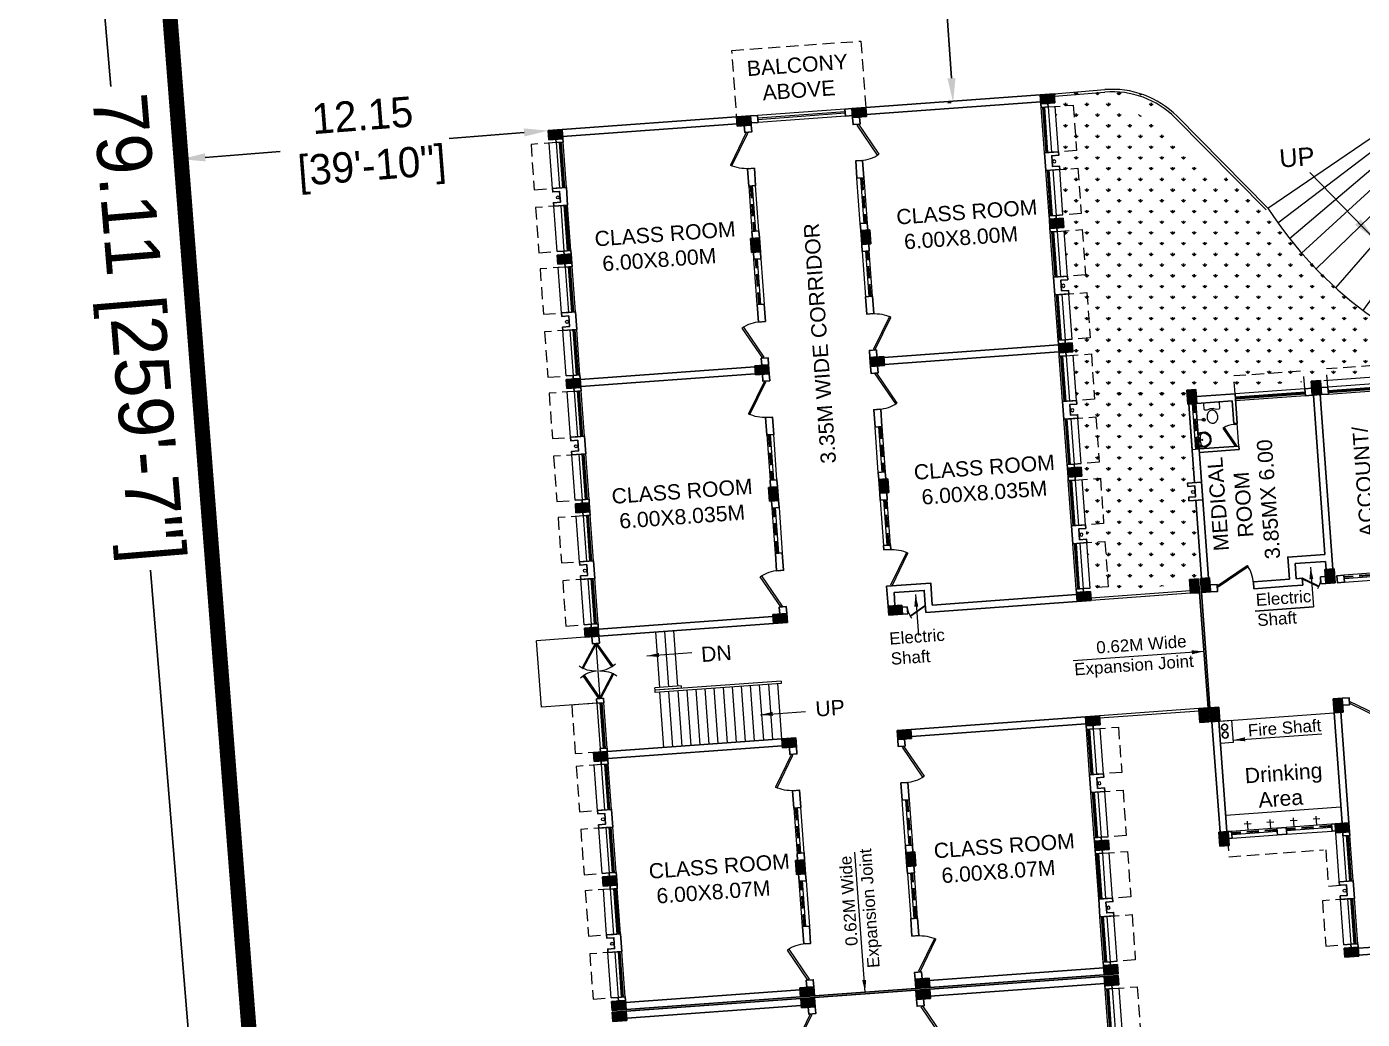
# Model space of a CAD drawing. Extents: x 1465 to 2206, y 779 to 1116.
# Drawn here: x 1566.63 to 1610.68, y 923.74 to 956.49 of the extents above; entities that cross this region are included whole.
import ezdxf

# ---------------------------------------------------------------- set-up
doc = ezdxf.new("R2010")
doc.units = 0
doc.header["$LTSCALE"] = 40
doc.header["$MEASUREMENT"] = 0
doc.header["$PDMODE"] = 32
doc.header["$PDSIZE"] = 0.02
doc.linetypes.add('DASHED', pattern=[0.75, 0.5, -0.25])
doc.layers.get('0').update_dxf_attribs({"linetype": 'CONTINUOUS'})
doc.layers.get('Defpoints').update_dxf_attribs({"linetype": 'CONTINUOUS'})
for name, color, linetype in [('BL', 1, 'CONTINUOUS'), ('Dim', 251, 'CONTINUOUS'), ('EXPANSION JOINT', 244, 'CONTINUOUS'), ('Hatch', 251, 'CONTINUOUS'), ('Text', 7, 'CONTINUOUS')]:
    doc.layers.add(name, color=color, linetype=linetype)
for name, color, linetype, lineweight in [('CLL LEV.', 252, 'CONTINUOUS', 18), ('COLUMN', 251, 'CONTINUOUS', 30), ('Door', 54, 'CONTINUOUS', 15), ('elevation', 1, 'CONTINUOUS', 13), ('FIXTURE', 13, 'CONTINUOUS', 9), ('Furniture', 13, 'CONTINUOUS', 13), ('LINE', 242, 'CONTINUOUS', 13), ('PROJECTION', 32, 'DASHED', 13), ('Railing', 22, 'CONTINUOUS', 13), ('RAMP', 252, 'CONTINUOUS', 9), ('Services', 1, 'DASHED', 30), ('Stair', 1, 'CONTINUOUS', 15), ('VENTILATOR', 6, 'DASHED', 13), ('Wall', 7, 'CONTINUOUS', 30), ('Window', 150, 'CONTINUOUS', 13), ('window wall', 7, 'CONTINUOUS', 18), ('Window-Wall', 7, 'CONTINUOUS', 13)]:
    doc.layers.add(name, color=color, linetype=linetype, lineweight=lineweight)
doc.styles.add('L120', font='simplex.shx', dxfattribs={"height": 3})
doc.styles.get("Standard").update_dxf_attribs({"font": 'txt.shx', "height": 0.03937})
doc.styles.add('Tabrej', font='GOTHIC.TTF')
doc.styles.add('Tabrej.', font='GOTHIC.TTF', dxfattribs={"height": 1})
doc.dimstyles.get("Standard").update_dxf_attribs({"dimtxt": 0.18, "dimasz": 0.18, "dimexe": 0.18, "dimexo": 0.0625, "dimgap": 0.09, "dimtad": 0, "dimtih": 1, "dimtoh": 1, "dimdec": 4, "dimzin": 0, "dimdsep": 46, "dimtxsty": 'Standard', "dimcen": 0.09, "dimadec": 0, "dimazin": 0, "dimtfac": 1, "dimtdec": 4, "dimtofl": 0, "dimtmove": 0, "dimatfit": 3, "dimfxl": 0, "dimtolj": 1, "dimtzin": 0, "dimarcsym": 0})
doc.dimstyles.new('Tabrej', dxfattribs={"dimtxt": 1.8, "dimasz": 1.2, "dimexe": 0.18, "dimexo": 0.0625, "dimgap": 0.09, "dimtad": 0, "dimzin": 0, "dimdsep": 46, "dimtxsty": 'Tabrej', "dimcen": 0.09, "dimclrd": 256, "dimclre": 256, "dimclrt": 7, "dimadec": 0, "dimazin": 0, "dimtfac": 1, "dimtofl": 0, "dimtmove": 0, "dimatfit": 3, "dimfxl": 0, "dimtolj": 1, "dimtzin": 0, "dimlwd": -1, "dimlwe": -1, "dimarcsym": 0})

# ---------------------------------------------------------------- blocks, each defined once
blk = doc.blocks.new('*D31')
at = {"layer": 'Defpoints', "color": 0, "transparency": 16777216}
for p in [(1566.813, 985.964), (1568.731, 986.122), (1575.222, 907.277)]:
    blk.add_point(p, dxfattribs=at)
at = {"layer": 'Dim', "transparency": 16777216}
for p, q in [((1568.669, 986.117), (1566.634, 985.949)), ((1566.912, 984.768), (1569.403, 954.517)), ((1573.207, 908.315), (1570.716, 938.566)), ((1575.16, 907.272), (1573.126, 907.104))]:
    blk.add_line(p, q, dxfattribs=at)
for points in [[(1567.111, 984.785), (1566.713, 984.752), (1566.813, 985.964)], [(1573.406, 908.331), (1573.007, 908.298), (1573.305, 907.119)]]:
    blk.add_solid(points, dxfattribs=at)
at = {"layer": 'Dim', "color": 7, "transparency": 16777216, "insert": (1570.059, 946.541), "char_height": 1.8, "attachment_point": 5, "rotation": 274.7067, "style": 'Tabrej'}
blk.add_mtext('\\A1;79.11 [259\'-7"]', dxfattribs=at)
blk = doc.blocks.new('COLUMN 546')
at = {"layer": 'Hatch'}
h = blk.add_hatch(color=0, dxfattribs=at)
h.dxf.hatch_style = 1
h.paths.add_polyline_path([(0, 0), (0.3, 0), (0.3, 0.46), (0, 0.46)])
at = {"layer": 'COLUMN'}
for p, q in [((0.3, 0.46), (0, 0.46)), ((0, 0.46), (0, 0)), ((0.3, 0), (0.3, 0.46)), ((0, 0), (0.3, 0))]:
    blk.add_line(p, q, dxfattribs=at)
blk = doc.blocks.new('WINDOW 1')
at = {"layer": 'CLL LEV.'}
for p, q in [((0, -0.23), (0, -0.46)), ((1.5, -0.23), (1.5, -0.46)), ((0, -0.46), (1.5, -0.46))]:
    blk.add_line(p, q, dxfattribs=at)
at = {"layer": 'PROJECTION', "ltscale": 0.02}
for p, q in [((0, -1.06), (0, -0.23)), ((1.5, -0.23), (1.5, -1.06)), ((1.5, -1.06), (0, -1.06))]:
    blk.add_line(p, q, dxfattribs=at)
at = {"layer": 'Window'}
for p, q in [((0, -0.051), (1.5, -0.051)), ((0, -0.081), (1.5, -0.081))]:
    blk.add_line(p, q, dxfattribs=at)
at = {"layer": 'Window-Wall'}
for p, q in [((0, 0), (1.5, 0)), ((0, -0.23), (0, 0)), ((1.5, 0), (1.5, -0.23)), ((0, -0.115), (1.5, -0.115)), ((1.5, -0.23), (0, -0.23))]:
    blk.add_line(p, q, dxfattribs=at)
blk = doc.blocks.new('SHAFT2')
at = {"layer": 'FIXTURE'}
blk.add_circle((0.302, 0.307), 0.05, dxfattribs=at)
at = {"layer": 'Wall'}
blk.add_lwpolyline([(0, 0.585), (0.46, 0.585), (0.46, 0.47), (0.23, 0.47), (0.23, 0.115), (0.46, 0.115), (0.46, 0), (0, 0), (0, 0.585)], dxfattribs=at)
blk = doc.blocks.new('*U14')
for p, q in [((0, 0), (0, -6)), ((40, 0), (40, -6))]:
    blk.add_line(p, q)
blk.add_lwpolyline([(0, 0), (34.6, 20), (35.5, 18.5), (0.9, -1.5)], close=True)
blk.add_arc((0, 0), 40, 0, 30)
blk = doc.blocks.new('DOOR1')
at = {"layer": 'Door', "xscale": 0.0300000000000013, "yscale": 0.0300000000000013, "zscale": 0.0300000000000013}
blk.add_blockref('*U14', (0, 0.18), dxfattribs=at)
blk = doc.blocks.new('VENT 2')
at = {"layer": 'VENTILATOR', "ltscale": 0.02}
for p, q in [((0, 0.182), (1.5, 0.182)), ((0, 0.152), (1.5, 0.152))]:
    blk.add_line(p, q, dxfattribs=at)
at = {"layer": 'Window-Wall'}
for p, q in [((0, 0.23), (1.5, 0.23)), ((0, 0), (0, 0.23)), ((0, 0.115), (1.5, 0.115)), ((1.5, 0), (0, 0)), ((1.5, 0.23), (1.5, 0))]:
    blk.add_line(p, q, dxfattribs=at)
blk = doc.blocks.new('Door - Left Hung 36 in.')
blk.add_lwpolyline([(0.8, -1.3), (0, 0), (31.2, 18), (31.9, 16.7)], close=True)
blk.add_arc((0, 0), 36, 0, 37.3101)
blk = doc.blocks.new('class 1')
at = {"layer": 'Wall'}
for points in [[(0.23, 0), (0, 0), (0, -0.23), (0.23, -0.23), (0.23, 0)], [(0.23, -1.43), (0, -1.43), (0, -2.005), (0.23, -2.005), (0.23, -1.43)], [(0.23, -3.505), (0, -3.505), (0, -3.735), (0.23, -3.735), (0.23, -3.505)]]:
    blk.add_lwpolyline(points, dxfattribs=at)
at = {"layer": 'Wall', "rotation": 270}
for name, p in [('DOOR1', (0, -0.23)), ('VENT 2', (0, -2.005))]:
    blk.add_blockref(name, p, dxfattribs=at)
blk = doc.blocks.new('windoe 3')
at = {"layer": 'CLL LEV.'}
blk.add_line((3.469, -0.23), (-0.115, -0.23), dxfattribs=at)
at = {"layer": 'PROJECTION', "ltscale": 0.02}
for p, q in [((0, 0), (0, -0.6)), ((3.355, 0), (3.355, -0.6)), ((0, -0.6), (3.355, -0.6))]:
    blk.add_line(p, q, dxfattribs=at)
at = {"layer": 'Window'}
for p, q in [((3.355, 0.179), (0, 0.179)), ((3.355, 0.149), (0, 0.149))]:
    blk.add_line(p, q, dxfattribs=at)
at = {"layer": 'Window-Wall'}
for p, q in [((3.355, 0.23), (0, 0.23)), ((3.355, 0.115), (0, 0.115)), ((0, 0), (3.355, 0))]:
    blk.add_line(p, q, dxfattribs=at)
blk = doc.blocks.new('ENGLISH SHEET')
at = {"layer": 'FIXTURE'}
for p, q in [((4663.798, 251.204), (4663.773, 251.179)), ((4663.773, 251.179), (4663.773, 250.696)), ((4663.976, 251.204), (4663.798, 251.204)), ((4664.002, 251.179), (4663.976, 251.204)), ((4663.976, 251.001), (4664.002, 251.09)), ((4664.002, 251.09), (4664.002, 251.179)), ((4663.773, 250.696), (4663.798, 250.67)), ((4663.798, 250.67), (4663.976, 250.67)), ((4663.976, 250.874), (4663.976, 251.001)), ((4663.976, 251.001), (4663.976, 250.874)), ((4664.002, 250.785), (4663.976, 250.874)), ((4663.976, 250.67), (4664.002, 250.696)), ((4664.002, 250.696), (4664.002, 250.785))]:
    blk.add_line(p, q, dxfattribs=at)
blk.add_lwpolyline([(4664.459, 250.937, 0.117036), (4664.443, 251.003, 0.104338), (4664.396, 251.063, 0.09029), (4664.321, 251.105, 0.09898), (4664.243, 251.115, 0.08237), (4664.159, 251.101, 0.09029), (4664.09, 251.063, 0.104338), (4664.043, 251.003, 0.117036), (4664.027, 250.937, 0.117036), (4664.043, 250.871, 0.104338), (4664.09, 250.811, 0.09029), (4664.159, 250.773, 0.08237), (4664.243, 250.759, 0.08237), (4664.327, 250.773, 0.09029), (4664.396, 250.811, 0.104338), (4664.443, 250.871, 0.117036)], format="xyb", close=True, dxfattribs=at)
blk = doc.blocks.new('RSA BASIN 9')
for points in [[(-0.1, -16.2, 0.340881), (10, -9, 0.074195), (10.1, -8.9), (9.5, 0), (-9.5, 0), (-10, -8.8, 0.082611), (-10, -9.2, 0.330812), (-0.1, -16.2)], [(0, -15, 0.391482), (8.9, -6.7, 0.252869), (6.5, -3.5, 0.087242), (0, -2.5, 0.079484), (-6.5, -3.5, 0.2542), (-8.8, -6.7, 0.39026), (0, -15)], [(-8.6, -2, -0.907437), (-8.4, -1.8), (-7.5, -2.6, -0.907437), (-7.6, -2.7)], [(-8.2, -1.6, -0.907437), (-8.1, -1.5), (-7.1, -2.3, -0.907437), (-7.3, -2.4)], [(-7.8, -1.3, -0.907437), (-7.7, -1.2), (-6.8, -1.9, -0.907437), (-6.9, -2.1)], [(7.8, -1.3, 0.907437), (7.7, -1.2), (6.8, -1.9, 0.907437), (6.9, -2.1)], [(8.2, -1.6, 0.907437), (8.1, -1.5), (7.1, -2.3, 0.907437), (7.3, -2.4)], [(8.6, -2, 0.907437), (8.4, -1.8), (7.5, -2.6, 0.907437), (7.6, -2.7)]]:
    blk.add_lwpolyline(points, format="xyb", close=True)
for points in [[(-5.9, -3.3), (-6.2, -3, -0.183787), (-6.2, -2.7, 0.126662), (-6.2, -2.4), (-6.6, -1.4, 0.35453), (-7.1, -1), (-8.7, -1, 0.414214), (-9.1, -1.4), (-9.6, -9.1, 0.329849), (-0.1, -15.8, 0.338736), (9.6, -8.9, 0.075632), (9.7, -8.8), (9.1, -1.4, 0.414214), (8.7, -1), (7.1, -1, 0.35453), (6.6, -1.4), (6.2, -2.4, 0.126662), (6.2, -2.7, -0.183787), (6.2, -3), (5.9, -3.3)], [(-6.2, -3.4), (-6.2, -3.3, 0.220542), (-6.5, -3.1), (-8.7, -2.8, -0.361119), (-9.2, -2.3)], [(6.2, -3.4), (6.2, -3.3, -0.220542), (6.5, -3.1), (8.7, -2.8, 0.358803), (9.2, -2.3, 0.358803)]]:
    blk.add_lwpolyline(points, format="xyb")
for centre, radius in [((-2.3, -1.6), 0.399), ((0, -4.8), 0.771), ((0, -4.8), 0.602), ((0, -1.2), 0.399), ((2.3, -1.5), 0.399)]:
    blk.add_circle(centre, radius)
blk = doc.blocks.new('*D46')
at = {"layer": 'Defpoints', "color": 0, "transparency": 16777216}
for p in [(1583.834, 953.065), (1571.725, 952.121), (1571.725, 952.121)]:
    blk.add_point(p, dxfattribs=at)
at = {"layer": 'Dim', "transparency": 16777216}
for p, q in [((1583.036, 953.003), (1580.571, 952.81)), ((1583.838, 953.002), (1583.848, 952.885)), ((1572.523, 952.183), (1574.988, 952.375)), ((1571.73, 952.058), (1571.739, 951.941))]:
    blk.add_line(p, q, dxfattribs=at)
for points in [[(1583.026, 953.136), (1583.046, 952.87), (1583.834, 953.065)], [(1572.512, 952.316), (1572.533, 952.05), (1571.725, 952.121)]]:
    blk.add_solid(points, dxfattribs=at)
at = {"layer": 'Dim', "color": 7, "transparency": 16777216, "insert": (1577.779, 952.593), "char_height": 1, "attachment_point": 5, "rotation": 4.4593, "style": 'Tabrej'}
blk.add_mtext('\\A1;12.15\\P [39\'-10"]', dxfattribs=at)
blk = doc.blocks.new('*D52')
at = {"layer": 'Defpoints', "color": 0, "transparency": 16777216}
for p in [(1596.097, 969.8), (1596.097, 969.8), (1597.186, 953.999)]:
    blk.add_point(p, dxfattribs=at)
at = {"layer": 'Dim', "transparency": 16777216}
for p, q in [((1596.035, 969.796), (1595.918, 969.788)), ((1596.152, 969.002), (1596.524, 963.604)), ((1597.131, 954.797), (1596.759, 960.195)), ((1597.124, 953.994), (1597.006, 953.986))]:
    blk.add_line(p, q, dxfattribs=at)
for points in [[(1596.285, 969.011), (1596.019, 968.993), (1596.097, 969.8)], [(1597.264, 954.806), (1596.998, 954.788), (1597.186, 953.999)]]:
    blk.add_solid(points, dxfattribs=at)
at = {"layer": 'Dim', "color": 7, "transparency": 16777216, "insert": (1596.642, 961.899), "char_height": 1, "attachment_point": 5, "rotation": 273.9406, "style": 'Tabrej'}
blk.add_mtext("\\A1;15.84\\P [52']", dxfattribs=at)
blk = doc.blocks.new('TYU8')
at = {"layer": 'RAMP', "ltscale": 0.05}
for p, q in [((-8.718, 6.035), (-5.182, 8.079)), ((14.193, 6.045), (10.655, 8.086)), ((-8.425, 5.525), (-5.002, 7.762)), ((13.9, 5.534), (10.475, 7.768)), ((-8.075, 4.978), (-4.771, 7.394)), ((13.551, 4.987), (10.245, 7.4)), ((-7.714, 4.471), (-4.507, 7.017)), ((13.19, 4.479), (9.982, 7.023)), ((-7.274, 3.914), (-4.139, 6.55)), ((12.751, 3.922), (9.613, 6.556)), ((-6.67, 3.241), (-3.772, 6.142)), ((12.148, 3.249), (9.247, 6.147)), ((-5.829, 2.44), (-3.191, 5.586)), ((11.307, 2.447), (8.667, 5.591)), ((-4.917, 1.716), (-2.562, 5.083)), ((10.396, 1.722), (8.038, 5.087)), ((-3.972, 1.092), (-1.909, 4.649)), ((9.451, 1.098), (7.385, 4.653)), ((-3.972, 1.092), (-2.129, 4.27)), ((-1.178, 4.253), (-2.916, 0.524)), ((6.008, 3.965), (5.478, 3.965)), ((6.008, 3.965), (7.141, 0.003)), ((6.655, 4.257), (8.395, 0.528)), ((9.451, 1.098), (7.605, 4.274)), ((-0.531, 3.962), (-1.661, -0.001)), ((-0.531, 3.962), (-0.53, 0.002)), ((-0.531, 3.962), (-0.002, 3.962)), ((0, 0), (-1.661, -0.001)), ((5.48, 0.002), (7.141, 0.003))]:
    blk.add_line(p, q, dxfattribs=at)
at = {"layer": 'RAMP'}
blk.add_line((6.008, 3.965), (6.01, 0.004), dxfattribs=at)
at = {"layer": 'RAMP', "ltscale": 0.05}
for centre, radius, start, end in [((2.747, 12.368), 9.014, 208.4117, 248.6751), ((2.723, 12.368), 9.014, 291.3718, 331.6353), ((2.735, 12.282), 13.046, 208.6095, 250.3068), ((2.735, 12.282), 13.046, 289.7402, 331.4375)]:
    blk.add_arc(centre, radius, start, end, dxfattribs=at)
at = {"layer": 'Stair'}
for p, q in [((5.478, 3.962), (-0.002, 3.96)), ((-0.002, 3.96), (0, 0)), ((5.48, 0.002), (5.478, 3.962))]:
    blk.add_line(p, q, dxfattribs=at)
at = {"layer": 'Wall'}
blk.add_line((5.478, 3.962), (5.478, 3.962), dxfattribs=at)
at = {"layer": 'Wall', "char_height": 0.6, "attachment_point": 1, "rotation": 0.0235, "style": 'Tabrej.'}
for s, insert in [('{\\fArial|b0|i0|c0|p34;UP}', (-8.223, 7.936)), ('{\\fArial|b0|i0|c0|p34;PORCH}', (1.388, 2.708)), ('{\\fArial|b0|i0|c0|p34;DN}', (5.563, 1.695))]:
    blk.add_mtext_dynamic_manual_height_columns(s, width=2.98657, gutter_width=5, heights=[0], dxfattribs=dict(at, insert=insert))
at = {"layer": 'Dim'}
for points, override in [([(-5.274, 4.747), (-7.257, 7.109)], {"dimscale": 40, "dimtxt": 1, "dimasz": 0.02, "dimgap": 0.09, "dimtad": 0, "dimdec": 2, "dimpost": "'", "dimtxsty": 'L120', "dimtdec": 2, "dimarcsym": 1}), ([(9.574, 3.638), (7.365, 1.936)], {"dimscale": 40, "dimtxt": 1, "dimasz": 0.02, "dimdec": 2, "dimpost": "'", "dimtxsty": 'L120', "dimtdec": 2, "dimarcsym": 1})]:
    blk.add_leader(points, dimstyle='Standard', override=override, dxfattribs=at)
blk = doc.blocks.new('567UYH')
at = {"layer": 'CLL LEV.'}
for p, q in [((3.355, -10), (3.355, -9.77)), ((7.47, -10), (7.47, -9.77)), ((6.895, -26.42), (6.895, -24.69)), ((7.125, -24.69), (6.895, -24.69)), ((7.125, -26.42), (6.895, -26.42))]:
    blk.add_line(p, q, dxfattribs=at)
at = {"layer": 'Dim'}
blk.add_line((6.7, -17.202), (4.771, -17.202), dxfattribs=at)
at = {"layer": 'Door', "ltscale": 0.2}
blk.add_line((4.635, -11.73), (4.635, -10.98), dxfattribs=at)
at = {"layer": 'Door'}
blk.add_line((-16.985, -16.69), (-16.985, -18.51), dxfattribs=at)
at = {"layer": 'EXPANSION JOINT', "linetype": 'ByBlock', "ltscale": 0.05}
for p, q in [((2.993, -20.275), (2.993, -16.46)), ((3.055, -20.275), (3.055, -16.46)), ((-10.64, -28.805), (-7.29, -28.805)), ((-10.64, -28.867), (-7.29, -28.867))]:
    blk.add_line(p, q, dxfattribs=at)
at = {"layer": 'FIXTURE', "linetype": 'ByBlock', "ltscale": 0.05}
for p, q in [((3.355, -20.735), (7.125, -20.735)), ((7.125, -23.858), (3.32, -23.858)), ((4.135, -24.189), (3.905, -24.189)), ((4.02, -24.39), (4.02, -24.09)), ((4.885, -24.189), (4.655, -24.189)), ((4.77, -24.39), (4.77, -24.09)), ((5.66, -24.189), (5.43, -24.189)), ((5.545, -24.39), (5.545, -24.09)), ((6.41, -24.189), (6.18, -24.189)), ((6.295, -24.39), (6.295, -24.09))]:
    blk.add_line(p, q, dxfattribs=at)
at = {"layer": 'Furniture', "ltscale": 0.05}
for p, q in [((3.555, -10.781), (3.32, -10.781)), ((3.539, -10.747), (3.539, -10.815))]:
    blk.add_line(p, q, dxfattribs=at)
blk.add_circle((3.539, -10.781), 0.05, dxfattribs=at)
at = {"layer": 'LINE', "linetype": 'ByBlock', "ltscale": 0.05}
blk.add_lwpolyline([(3.737, -21.471), (3.32, -21.471), (3.32, -20.735), (3.737, -20.735)], close=True, dxfattribs=at)
at = {"layer": 'PROJECTION', "ltscale": 0.02}
for p, q in [((4.635, -9.4), (6.94, -9.4)), ((4.635, -10), (4.635, -9.4)), ((6.94, -10), (6.94, -9.4)), ((-17.93, -18.66), (-17.93, -20.275)), ((-17.1, -18.66), (-17.93, -18.66)), ((-17.1, -20.275), (-17.93, -20.275)), ((3.321, -24.62), (3.321, -25.22)), ((3.321, -25.22), (6.455, -25.22)), ((6.525, -25.22), (6.525, -26.42)), ((6.525, -26.42), (7.125, -26.42))]:
    blk.add_line(p, q, dxfattribs=at)
blk.add_lwpolyline([(-10.64, 0), (-11.1, 0), (-11.1, 2.5), (-6.83, 2.5), (-6.83, 0)], dxfattribs=at)
at = {"layer": 'Railing', "linetype": 'ByBlock', "ltscale": 0.05}
for p, q in [((2.693, -16.38), (-0.6, -16.38)), ((2.693, -16.46), (-0.6, -16.46)), ((-14.285, -18.29), (-15.15, -18.29)), ((-15.15, -18.365), (-15.15, -18.29)), ((-14.285, -18.365), (-15.15, -18.365)), ((-10.985, -18.37), (-15.15, -18.37)), ((-14.285, -18.37), (-15.15, -18.37)), ((-15.15, -18.445), (-15.15, -18.37)), ((-10.985, -18.445), (-15.15, -18.445)), ((-14.285, -18.29), (-14.285, -18.365)), ((-10.985, -18.37), (-10.985, -18.445)), ((2.693, -20.275), (-0.6, -20.275)), ((2.693, -20.355), (-0.6, -20.355))]:
    blk.add_line(p, q, dxfattribs=at)
at = {"layer": 'Services', "linetype": 'ByBlock', "ltscale": 0.05}
for centre in [(3.493, -20.945), (3.493, -21.205)]:
    blk.add_circle(centre, 0.1, dxfattribs=at)
at = {"layer": 'Stair', "linetype": 'ByBlock', "ltscale": 0.05}
for p, q in [((-18.93, -18.66), (-18.93, -16.46)), ((-17.33, -16.46), (-18.93, -16.46)), ((-15, -16.46), (-15, -18.29)), ((-14.7, -16.46), (-14.7, -18.29)), ((-14.4, -16.46), (-14.4, -18.29)), ((-15, -20.275), (-15, -18.445)), ((-14.7, -20.275), (-14.7, -18.445)), ((-14.4, -20.275), (-14.4, -18.445)), ((-14.1, -20.275), (-14.1, -18.445)), ((-13.8, -20.275), (-13.8, -18.445)), ((-13.5, -20.275), (-13.5, -18.445)), ((-13.2, -20.275), (-13.2, -18.445)), ((-12.9, -20.275), (-12.9, -18.445)), ((-12.6, -20.275), (-12.6, -18.445)), ((-12.3, -20.275), (-12.3, -18.445)), ((-12, -20.275), (-12, -18.445)), ((-11.7, -20.275), (-11.7, -18.445)), ((-11.4, -20.275), (-11.4, -18.445)), ((-11.1, -20.275), (-11.1, -18.445)), ((-17.1, -18.66), (-18.93, -18.66))]:
    blk.add_line(p, q, dxfattribs=at)
at = {"layer": 'Wall'}
for p, q in [((-11.1, 0.3), (-16.87, 0.3)), ((-11.1, 0.07), (-16.87, 0.07)), ((-6.83, 0.3), (-1.06, 0.3)), ((-6.83, 0.07), (-1.06, 0.07)), ((-11.1, -7.965), (-16.87, -7.965)), ((-11.1, -8.195), (-16.87, -8.195)), ((-6.83, -7.965), (-1.06, -7.965)), ((-6.83, -8.195), (-1.06, -8.195)), ((3.355, -10), (4.635, -10)), ((4.635, -10), (4.635, -10.98)), ((3.09, -12.823), (3.09, -10.23)), ((3.32, -16), (3.32, -10.23)), ((3.32, -11.73), (3.32, -10.23)), ((3.355, -10.23), (4.52, -10.23)), ((4.52, -10.98), (4.52, -10.23)), ((7.205, -15.5), (7.205, -10.23)), ((7.435, -16), (7.435, -10.23)), ((4.635, -10.98), (4.52, -10.98)), ((4.635, -11.73), (3.32, -11.73)), ((4.635, -11.845), (3.32, -11.845)), ((4.635, -11.73), (4.635, -11.845)), ((3.09, -16), (3.09, -13.408)), ((7.205, -15.73), (6.205, -15.73)), ((6.205, -15.73), (6.205, -16.23)), ((7.205, -16), (7.205, -15.73)), ((-11.1, -16.23), (-16.87, -16.23)), ((-6.66, -16.23), (-6.83, -16.23)), ((-6.66, -16.46), (-6.66, -16.23)), ((-6.06, -16.041), (-6.06, -16.46)), ((6.205, -16.23), (6.4, -16.23)), ((6.4, -16.23), (6.4, -16.46)), ((7, -16.23), (7, -16.46)), ((7, -16.23), (7.17, -16.23)), ((-11.1, -16.46), (-16.87, -16.46)), ((-6.66, -16.46), (-6.83, -16.46)), ((-6.06, -16.46), (-1.06, -16.46)), ((6.055, -16.46), (6.4, -16.46)), ((7, -16.46), (7.17, -16.46)), ((-11.1, -20.275), (-16.87, -20.275)), ((-11.1, -20.505), (-16.87, -20.505)), ((-6.83, -20.275), (-1.06, -20.275)), ((-6.83, -20.505), (-1.06, -20.505)), ((-11.1, -28.575), (-16.87, -28.575)), ((-6.83, -28.575), (-1.06, -28.575)), ((-11.1, -28.805), (-16.87, -28.805)), ((-11.1, -28.867), (-16.87, -28.867)), ((-6.83, -28.805), (-1.06, -28.805)), ((-6.83, -28.867), (-1.06, -28.867)), ((-11.1, -29.097), (-16.87, -29.097)), ((-6.83, -29.097), (-1.06, -29.097))]:
    blk.add_line(p, q, dxfattribs=at)
at = {"layer": 'Wall', "linetype": 'ByBlock', "ltscale": 0.05}
for p, q in [((3.09, -20.735), (3.09, -24.39)), ((3.32, -20.735), (3.32, -24.39))]:
    blk.add_line(p, q, dxfattribs=at)
at = {"layer": 'Wall', "ltscale": 0.05}
for p, q in [((7.125, -24.39), (7.125, -20.735)), ((7.355, -24.39), (7.355, -20.735))]:
    blk.add_line(p, q, dxfattribs=at)
at = {"layer": 'Wall'}
for points in [[(-17.1, 0), (-17.1, -0.115), (-16.87, -0.115), (-16.87, 0), (-17.1, 0)], [(-10.64, 0.3), (-10.64, 0.07), (-10.41, 0.07), (-10.41, 0.3), (-10.64, 0.3)], [(-7.52, 0.3), (-7.52, 0.07), (-7.29, 0.07), (-7.29, 0.3), (-7.52, 0.3)], [(-0.83, 0), (-0.83, -0.115), (-1.06, -0.115), (-1.06, 0), (-0.83, 0)], [(-17.1, -3.7), (-17.1, -3.815), (-16.87, -3.815), (-16.87, -3.7), (-17.1, -3.7)], [(-17.1, -3.815), (-17.1, -3.7), (-16.87, -3.7), (-16.87, -3.815), (-17.1, -3.815)], [(-0.83, -3.815), (-0.83, -3.7), (-1.06, -3.7), (-1.06, -3.815), (-0.83, -3.815)], [(-0.83, -3.7), (-0.83, -3.815), (-1.06, -3.815), (-1.06, -3.7), (-0.83, -3.7)], [(-17.1, -4.115), (-17.1, -4.23), (-16.87, -4.23), (-16.87, -4.115), (-17.1, -4.115)], [(-0.83, -4.115), (-0.83, -4.23), (-1.06, -4.23), (-1.06, -4.115), (-0.83, -4.115)], [(-17.1, -7.93), (-17.1, -7.815), (-16.87, -7.815), (-16.87, -7.93), (-17.1, -7.93)], [(-17.1, -7.815), (-17.1, -7.93), (-16.87, -7.93), (-16.87, -7.815), (-17.1, -7.815)], [(-0.83, -7.93), (-0.83, -7.815), (-1.06, -7.815), (-1.06, -7.93), (-0.83, -7.93)], [(-0.83, -7.815), (-0.83, -7.93), (-1.06, -7.93), (-1.06, -7.815), (-0.83, -7.815)], [(-17.1, -8.23), (-17.1, -8.345), (-16.87, -8.345), (-16.87, -8.23), (-17.1, -8.23)], [(-0.83, -8.23), (-0.83, -8.345), (-1.06, -8.345), (-1.06, -8.23), (-0.83, -8.23)], [(6.94, -10), (6.94, -10.23), (7.17, -10.23), (7.17, -10), (6.94, -10)], [(7.47, -10), (7.47, -10.23), (7.7, -10.23), (7.7, -10), (7.47, -10)], [(-17.1, -12.045), (-17.1, -11.93), (-16.87, -11.93), (-16.87, -12.045), (-17.1, -12.045)], [(-17.1, -11.93), (-17.1, -12.045), (-16.87, -12.045), (-16.87, -11.93), (-17.1, -11.93)], [(-0.83, -12.045), (-0.83, -11.93), (-1.06, -11.93), (-1.06, -12.045), (-0.83, -12.045)], [(-0.83, -11.93), (-0.83, -12.045), (-1.06, -12.045), (-1.06, -11.93), (-0.83, -11.93)], [(-17.1, -12.345), (-17.1, -12.46), (-16.87, -12.46), (-16.87, -12.345), (-17.1, -12.345)], [(-7.06, -12.655), (-7.29, -12.655), (-7.29, -12.425), (-7.06, -12.425), (-7.06, -12.655)], [(-0.83, -12.345), (-0.83, -12.46), (-1.06, -12.46), (-1.06, -12.345), (-0.83, -12.345)], [(-7.06, -14.3), (-7.29, -14.3), (-7.29, -14.155), (-7.06, -14.155), (-7.06, -14.3)], [(-1.06, -16.23), (-5.83, -16.23), (-5.83, -15.5), (-7.29, -15.5), (-7.29, -16.16)], [(-6.06, -16.041), (-6.06, -15.73), (-7.06, -15.73), (-7.06, -16.16)], [(7.205, -15.5), (5.975, -15.5), (5.975, -16.228), (4.785, -16.228), (4.785, -16.46), (6.055, -16.46)], [(-17.1, -16.16), (-17.1, -16.045), (-16.87, -16.045), (-16.87, -16.16), (-17.1, -16.16)], [(-17.1, -16.045), (-17.1, -16.16), (-16.87, -16.16), (-16.87, -16.045), (-17.1, -16.045)], [(-0.83, -16.16), (-0.83, -16.045), (-1.06, -16.045), (-1.06, -16.16), (-0.83, -16.16)], [(-0.83, -16.045), (-0.83, -16.16), (-1.06, -16.16), (-1.06, -16.045), (-0.83, -16.045)], [(3.355, -16.23), (3.355, -16.46), (3.585, -16.46), (3.585, -16.23), (3.355, -16.23)], [(-17.1, -16.46), (-17.1, -16.69), (-16.87, -16.69), (-16.87, -16.46), (-17.1, -16.46)], [(-17.1, -18.51), (-17.1, -18.66), (-16.87, -18.66), (-16.87, -18.51), (-17.1, -18.51)], [(-17.1, -20.16), (-17.1, -20.275), (-16.87, -20.275), (-16.87, -20.16), (-17.1, -20.16)], [(-17.1, -20.575), (-17.1, -20.69), (-16.87, -20.69), (-16.87, -20.575), (-17.1, -20.575)], [(-0.83, -20.575), (-0.83, -20.69), (-1.06, -20.69), (-1.06, -20.575), (-0.83, -20.575)], [(7.425, -20.505), (7.425, -20.275), (7.655, -20.275), (7.655, -20.505), (7.425, -20.505)], [(-17.1, -24.39), (-17.1, -24.275), (-16.87, -24.275), (-16.87, -24.39), (-17.1, -24.39)], [(-17.1, -24.275), (-17.1, -24.39), (-16.87, -24.39), (-16.87, -24.275), (-17.1, -24.275)], [(-0.83, -24.39), (-0.83, -24.275), (-1.06, -24.275), (-1.06, -24.39), (-0.83, -24.39)], [(-0.83, -24.275), (-0.83, -24.39), (-1.06, -24.39), (-1.06, -24.275), (-0.83, -24.275)], [(3.355, -24.39), (3.355, -24.62), (3.471, -24.62), (3.471, -24.39), (3.355, -24.39)], [(4.971, -24.39), (4.971, -24.62), (5.28, -24.62), (5.28, -24.39), (4.971, -24.39)], [(6.779, -24.39), (6.779, -24.62), (6.895, -24.62), (6.895, -24.39), (6.779, -24.39)], [(-17.1, -24.69), (-17.1, -24.805), (-16.87, -24.805), (-16.87, -24.69), (-17.1, -24.69)], [(-0.83, -24.69), (-0.83, -24.805), (-1.06, -24.805), (-1.06, -24.69), (-0.83, -24.69)], [(7.125, -24.69), (7.125, -24.805), (7.355, -24.805), (7.355, -24.69), (7.125, -24.69)], [(-17.1, -28.505), (-17.1, -28.39), (-16.87, -28.39), (-16.87, -28.505), (-17.1, -28.505)], [(-17.1, -28.39), (-17.1, -28.505), (-16.87, -28.505), (-16.87, -28.39), (-17.1, -28.39)], [(-0.83, -28.505), (-0.83, -28.39), (-1.06, -28.39), (-1.06, -28.505), (-0.83, -28.505)], [(-0.83, -28.39), (-0.83, -28.505), (-1.06, -28.505), (-1.06, -28.39), (-0.83, -28.39)], [(7.125, -28.505), (7.125, -28.39), (7.355, -28.39), (7.355, -28.505), (7.125, -28.505)], [(7.125, -28.39), (7.125, -28.505), (7.355, -28.505), (7.355, -28.39), (7.125, -28.39)], [(8.386, -28.77), (7.355, -28.77), (7.355, -28.54), (8.386, -28.54), (8.386, -28.77)], [(-7.06, -29.167), (-7.29, -29.167), (-7.29, -29.397), (-7.06, -29.397), (-7.06, -29.167)], [(-0.83, -29.167), (-0.83, -29.282), (-1.06, -29.282), (-1.06, -29.167), (-0.83, -29.167)]]:
    blk.add_lwpolyline(points, dxfattribs=at)
at = {"layer": 'Window', "linetype": 'ByBlock', "ltscale": 0.05}
for p, q in [((-7.52, 0.21), (-10.41, 0.21)), ((-7.52, 0.16), (-10.41, 0.16))]:
    blk.add_line(p, q, dxfattribs=at)
at = {"layer": 'Window'}
for p, q in [((6.94, -10.149), (4.635, -10.149)), ((6.94, -10.179), (4.635, -10.179)), ((-16.951, -20.16), (-16.951, -18.66)), ((-16.921, -20.16), (-16.921, -18.66)), ((7.274, -26.305), (7.274, -24.805)), ((7.304, -26.305), (7.304, -24.805))]:
    blk.add_line(p, q, dxfattribs=at)
at = {"layer": 'window wall', "linetype": 'ByBlock', "ltscale": 0.05}
for p, q in [((-7.52, 0.3), (-10.41, 0.3)), ((-7.52, 0.07), (-10.41, 0.07))]:
    blk.add_line(p, q, dxfattribs=at)
at = {"layer": 'Window-Wall'}
for p, q in [((3.355, -10.23), (3.355, -10)), ((6.94, -10), (4.635, -10)), ((6.94, -10.115), (4.635, -10.115)), ((6.94, -10.23), (4.635, -10.23)), ((-16.87, -18.66), (-17.1, -18.66)), ((-17.1, -18.66), (-17.1, -20.16)), ((-16.985, -20.16), (-16.985, -18.66)), ((-16.87, -20.16), (-16.87, -18.66)), ((-17.1, -20.16), (-16.87, -20.16)), ((7.355, -24.805), (7.125, -24.805)), ((7.125, -24.805), (7.125, -26.305)), ((7.24, -26.305), (7.24, -24.805)), ((7.355, -26.305), (7.355, -24.805)), ((7.125, -26.305), (7.355, -26.305))]:
    blk.add_line(p, q, dxfattribs=at)
at = {"linetype": 'ByBlock', "xscale": -1}
for p in [(-10.64, 0), (-10.64, -8.23), (-10.64, -20.575), (-10.64, -29.167)]:
    blk.add_blockref('class 1', p, dxfattribs=at)
at = {"linetype": 'ByBlock'}
for p in [(-7.29, 0), (-7.29, -8.23), (-7.29, -20.575)]:
    blk.add_blockref('class 1', p, dxfattribs=at)
at = {"linetype": 'ByBlock', "rotation": 180}
for p in [(-10.64, -7.93), (-10.64, -16.16), (-10.64, -28.505)]:
    blk.add_blockref('class 1', p, dxfattribs=at)
at = {"linetype": 'ByBlock', "xscale": -1}
for p, rotation in [((-7.29, -7.93), 180), ((11.283, -16.46), 270), ((-7.29, -28.505), 180)]:
    blk.add_blockref('class 1', p, dxfattribs=dict(at, rotation=rotation))
at = {"layer": 'CLL LEV.', "extrusion": (0, 0, -1), "zscale": -1, "rotation": 90}
for p in [(16.87, -1.615), (16.87, -3.7), (16.87, -5.73), (16.87, -7.815), (16.87, -9.845), (16.87, -11.93), (16.87, -13.96), (16.87, -16.045), (16.87, -22.19), (16.87, -24.275), (16.87, -26.305), (16.87, -28.39)]:
    blk.add_blockref('WINDOW 1', p, dxfattribs=at)
at = {"layer": 'CLL LEV.', "rotation": 89.99999999999999}
for p in [(-1.06, -1.615), (-1.06, -3.7), (-1.06, -5.73), (-1.06, -7.815), (-1.06, -9.845), (-1.06, -11.93), (-1.06, -13.96), (-1.06, -16.045), (-1.06, -22.19), (-1.06, -24.275), (-1.06, -26.305), (-1.06, -28.39), (-1.06, -30.782)]:
    blk.add_blockref('WINDOW 1', p, dxfattribs=at)
at = {"layer": 'CLL LEV.', "xscale": -1, "rotation": 270.0000000000001}
blk.add_blockref('WINDOW 1', (7.355, -28.39), dxfattribs=at)
at = {"layer": 'Door', "extrusion": (0, 0, -1)}
for p, xscale, yscale, zscale, rotation in [((6.06, -16.244), -0.0166737001802426, 0.0166737001802426, -0.0166737001802426, 179.2492613240871), ((-6.401, -16.252), 0.0166737001802426, 0.0166737001802426, -0.0166737001841632, 180.004189502935), ((17.017, -16.69), 0.0252777777711346, 0.0252777777711346, -0.0252777777770783, 271.6719586420574), ((16.953, -18.51), 0.0252777777711346, 0.0252777777711346, -0.0252777777770783, 91.67195864282264)]:
    blk.add_blockref('Door - Left Hung 36 in.', p, dxfattribs=dict(at, xscale=xscale, yscale=yscale, zscale=zscale, rotation=rotation))
at = {"layer": 'Door', "xscale": 0.0252777777711346, "yscale": 0.0252777777711346, "zscale": 0.0252777777711346}
for p, rotation in [((-16.953, -16.69), 271.0643781185487), ((-17.017, -18.509), 91.06437811778363)]:
    blk.add_blockref('Door - Left Hung 36 in.', p, dxfattribs=dict(at, rotation=rotation))
at = {"layer": 'elevation', "rotation": 270.0092701448547}
blk.add_blockref('ENGLISH SHEET', (-247.859, 4653.502), dxfattribs=at)
at = {"layer": 'Furniture', "ltscale": 10000, "extrusion": (0, 0, -1), "xscale": 0.0254326166754069, "yscale": 0.0254326166754069, "zscale": -0.0254326166754069, "rotation": 269.9907298551582}
blk.add_blockref('RSA BASIN 9', (-3.32, -11.435), dxfattribs=at)
at = {"layer": 'Wall', "color": 7, "extrusion": (0, 0, -1), "zscale": -1}
for p, rotation in [((16.87, 0.3), 270), ((10.64, 0.3), 270), ((16.87, -3.815), 270), ((16.87, -7.93), 270), ((10.64, -7.93), 270), ((16.87, -12.045), 270), ((16.87, -16.16), 270), ((10.64, -16.16), 270), ((-2.693, -16), 180), ((16.87, -20.275), 270), ((10.64, -20.275), 270), ((-2.693, -20.275), 180), ((-3.055, -20.275), 180), ((16.87, -24.39), 270), ((-3.055, -24.39), 180), ((-7.355, -24.39), 270), ((16.87, -28.505), 270), ((10.64, -28.505), 270), ((-7.355, -28.505), 270), ((16.87, -28.867), 270), ((10.64, -28.867), 270)]:
    blk.add_blockref('COLUMN 546', p, dxfattribs=dict(at, rotation=rotation))
at = {"layer": 'Wall', "color": 7, "extrusion": (0, 0, -1), "xscale": -1, "zscale": -1, "rotation": 90}
for p in [(7.29, 0.3), (1.06, 0.3), (1.06, -3.815), (7.29, -7.93), (1.06, -7.93), (1.06, -12.045), (7.29, -16.16), (1.06, -16.16), (7.29, -20.275), (1.06, -20.275), (1.06, -24.39), (7.29, -28.505), (1.06, -28.505), (7.29, -28.867), (1.06, -28.867)]:
    blk.add_blockref('COLUMN 546', p, dxfattribs=at)
at = {"layer": 'Wall', "linetype": 'ByBlock', "rotation": 180}
for name, p in [('SHAFT2', (-16.87, -1.615)), ('SHAFT2', (-16.87, -5.73)), ('windoe 3', (11.055, -10)), ('SHAFT2', (-16.87, -9.845)), ('SHAFT2', (-16.87, -13.96)), ('SHAFT2', (-16.87, -22.19)), ('SHAFT2', (-16.87, -26.305))]:
    blk.add_blockref(name, p, dxfattribs=at)
at = {"layer": 'Wall', "linetype": 'ByBlock', "extrusion": (0, 0, -1), "zscale": -1, "rotation": 180}
for p in [(1.06, -1.615), (1.06, -5.73), (1.06, -9.845), (1.06, -13.96), (1.06, -22.19), (1.06, -26.305)]:
    blk.add_blockref('SHAFT2', p, dxfattribs=at)
at = {"layer": 'Wall', "color": 7, "extrusion": (0, 0, -1), "zscale": -1}
for p in [(10.64, -4.195), (-3.355, -10.23), (-7.47, -10.23), (10.64, -12.425), (-3.355, -16.46), (-7.47, -16.46), (-7.425, -20.735), (10.64, -24.77)]:
    blk.add_blockref('COLUMN 546', p, dxfattribs=at)
at = {"layer": 'Wall', "color": 7, "extrusion": (0, 0, -1), "xscale": -1, "zscale": -1}
for p in [(7.29, -4.195), (7.29, -12.425), (7.29, -24.77)]:
    blk.add_blockref('COLUMN 546', p, dxfattribs=at)
at = {"layer": 'Wall', "extrusion": (0, 0, -1), "zscale": -1}
for name, p, rotation in [('VENT 2', (-3.09, -11.73), 90.00000000000001), ('VENT 2', (7.29, -14.155), 90), ('DOOR1', (7.29, -15.5), 90)]:
    blk.add_blockref(name, p, dxfattribs=dict(at, rotation=rotation))
at = {"layer": 'Wall', "extrusion": (0, 0, -1), "xscale": -0.6053881564519876, "yscale": 0.6053881564519876, "zscale": -0.6053881564519876, "rotation": 270}
blk.add_blockref('DOOR1', (-4.635, -11.73), dxfattribs=at)
at = {"layer": 'Wall', "linetype": 'ByBlock', "extrusion": (0, 0, -1), "xscale": -1, "zscale": -1, "rotation": 180}
for p in [(-3.32, -12.823), (-7.355, -26.305)]:
    blk.add_blockref('SHAFT2', p, dxfattribs=at)
at = {"layer": 'Wall'}
blk.add_blockref('DOOR1', (3.585, -16.46), dxfattribs=at)
at = {"layer": 'Wall', "xscale": -1, "rotation": 180}
blk.add_blockref('DOOR1', (7.655, -20.275), dxfattribs=at)
at = {"layer": 'Wall', "extrusion": (0, 0, -1), "zscale": -1}
for p in [(-4.971, -24.62), (-6.78, -24.62)]:
    blk.add_blockref('VENT 2', p, dxfattribs=at)
at = {"layer": 'Wall', "rotation": 270}
blk.add_blockref('DOOR1', (-7.29, -29.397), dxfattribs=at)
at = {"layer": 'Window-Wall'}
blk.add_blockref('TYU8', (14.872, -10), dxfattribs=at)
at = {"layer": 'Text', "attachment_point": 1, "style": 'Tabrej.'}
for s, width, insert, char_height in [('\\pi0.11296;{\\fArial|b0|i0|c0|p34;BALCONY \\P\\pi0.56913;ABOVE }', 3.50764, (-10.762, 2.116), 0.5), ('{\\fArial|b0|i0|c0|p34;CLASS ROOM\\P 6.00X8.00M}', 19.98968, (-16.063, -3.126), 0.5), ('{\\fArial|b0|i0|c0|p34;CLASS ROOM\\P 6.00X8.00M}', 19.98968, (-6.086, -3.126), 0.5), ('{\\fArial|b0|i0|c0|p34;CLASS ROOM\\P 6.00X8.035M}', 19.98968, (-16.119, -11.637), 0.5), ('{\\fArial|b0|i0|c0|p34;CLASS ROOM\\P 6.00X8.035M}', 19.98968, (-6.12, -11.568), 0.5), ('{\\fArial|b0|i0|c0|p34;Electric \\PShaft}', 19.98968, (4.822, -16.636), 0.4), ('{\\fArial|b0|i0|c0|p34;DN}', 1.50962, (-13.553, -17.056), 0.5), ('{\\fArial|b0|i0|c0|p34;Electric \\PShaft}', 19.98968, (-7.324, -17.032), 0.4), ('{\\fArial|b0|i0|c0|p34;     0.62M Wide \\PExpansion Joint}', 19.98968, (-1.314, -17.819), 0.4), ('{\\fArial|b0|i0|c0|p34;UP}', 1.50962, (-9.924, -19.125), 0.5), ('{\\fArial|b0|i0|c0|p34;Fire Shaft}', 19.98968, (4.252, -20.909), 0.4), ('{\\fArial|b0|i0|c0|p34;Drinking\\P  Area}', 19.98968, (4.04, -22.345), 0.5), ('{\\fArial|b0|i0|c0|p34;CLASS ROOM\\P 6.00X8.07M}', 19.98968, (-15.792, -24.063), 0.5), ('{\\fArial|b0|i0|c0|p34;CLASS ROOM\\P 6.00X8.07M}', 19.98968, (-6.369, -24.072), 0.5)]:
    blk.add_mtext_dynamic_manual_height_columns(s, width=width, gutter_width=5, heights=[0], dxfattribs=dict(at, insert=insert, char_height=char_height))
at = {"layer": 'Text', "attachment_point": 1, "rotation": 90, "style": 'Tabrej.'}
for s, insert, char_height in [('{\\fArial|b0|i0|c0|p34;3.35M WIDE CORRIDOR}', (-9.155, -11.325), 0.5), ('{\\fArial|b0|i0|c0|p34;ACCOUNT/\\P    FEE   \\P3.89MX6.00}', (8.406, -15.025), 0.5), ('{\\fArial|b0|i0|c0|p34;  MEDICAL\\P    ROOM \\P3.85MX 6.00}', (3.561, -15.53), 0.5), ('{\\fArial|b0|i0|c0|p34;     0.62M Wide \\PExpansion Joint}', (-9.493, -28.031), 0.4)]:
    blk.add_mtext_dynamic_manual_height_columns(s, width=19.98968, gutter_width=5, heights=[0], dxfattribs=dict(at, insert=insert, char_height=char_height))
at = {"layer": 'Dim'}
for points in [[(-6.36, -15.843), (-6.36, -17.202)], [(6.7, -15.883), (6.7, -17.202)], [(-15.339, -17.222), (-13.855, -17.222)], [(2.991, -18.403), (-1.335, -18.403)], [(-11.739, -19.43), (-10.255, -19.43)], [(3.737, -21.393), (6.673, -21.393)], [(-8.965, -28.805), (-8.965, -24.177)]]:
    blk.add_leader(points, dimstyle='Standard', override={"dimscale": 40, "dimasz": 0.01, "dimgap": 0.09, "dimtad": 0, "dimpost": "'", "dimtxsty": 'L120', "dimarcsym": 1}, dxfattribs=at)

msp = doc.modelspace()

# ---------------------------------------------------------------- hatches: boundary and pattern name
at = {"layer": 'Hatch'}
h = msp.add_hatch(dxfattribs=at)
h.set_pattern_fill('GRASS', color=3, scale=0.5)
edge = h.paths.add_edge_path()
edge.add_line((1600.5196, 954.2757), (1600.5414, 953.9765))
edge.add_line((1600.5414, 953.9765), (1601.711, 937.8589))
edge.add_line((1601.711, 937.8589), (1604.9954, 938.0972))
edge.add_line((1604.9954, 938.0972), (1604.9838, 938.2568))
edge.add_line((1604.9838, 938.2568), (1605.283, 938.2785))
edge.add_line((1605.283, 938.2785), (1605.3797, 938.2855))
edge.add_line((1605.3797, 938.2855), (1605.1921, 940.8712))
edge.add_line((1605.1921, 940.8712), (1604.9627, 940.8546))
edge.add_line((1604.9627, 940.8546), (1604.9204, 941.438))
edge.add_line((1604.9204, 941.438), (1605.1498, 941.4547))
edge.add_line((1605.1498, 941.4547), (1604.8939, 944.4966))
edge.add_line((1604.8939, 944.4966), (1614.4262, 945.1884))
edge.add_line((1614.4262, 945.1884), (1614.2418, 945.2511))
edge.add_line((1614.2418, 945.2511), (1613.7516, 945.4376))
edge.add_line((1613.7516, 945.4376), (1612.6555, 945.9245))
edge.add_line((1612.6555, 945.9245), (1611.6675, 946.4783))
edge.add_line((1611.6675, 946.4783), (1610.7062, 947.1345))
edge.add_line((1610.7062, 947.1345), (1609.8087, 947.8725))
edge.add_line((1609.8087, 947.8725), (1609.1787, 948.5201))
edge.add_line((1609.1787, 948.5201), (1608.699, 949.0417))
edge.add_line((1608.699, 949.0417), (1608.2822, 949.5031))
edge.add_line((1608.2822, 949.5031), (1607.8938, 950.0229))
edge.add_line((1607.8938, 950.0229), (1607.5628, 950.5104))
edge.add_arc((1602.4382, 951.4269), 3, 44.68793, 94.82251)
edge.add_line((1607.5638, 950.5111), (1604.5711, 953.5366))
edge.add_line((1600.5196, 954.2757), (1602.186, 954.4163))

# ---------------------------------------------------------------- linework, layer by layer
at = {"layer": 'BL', "const_width": 0.5}
msp.add_lwpolyline([(1662.3517, 862.5365), (1570.5343, 855.7526), (1567.328, 906.8504), (1575.2224, 907.2767), (1570.4578, 968.3716), (1568.7308, 986.122), (1584.7974, 990.7215), (1587.8878, 969.2348), (1654.2769, 973.808), (1662.3517, 862.5365)], dxfattribs=at)
at = {"layer": 'Railing'}
for p, q in [((1600.5196, 954.2757), (1602.186, 954.4163)), ((1600.5264, 954.196), (1602.1927, 954.3366)), ((1607.507, 950.4548), (1604.5142, 953.4804)), ((1607.5638, 950.5111), (1604.5711, 953.5366))]:
    msp.add_line(p, q, dxfattribs=at)
for radius in [3, 2.92]:
    msp.add_arc((1602.4382, 951.4269), radius, 44.68793, 94.82251, dxfattribs=at)

# ---------------------------------------------------------------- block references
at = {"layer": 'Window-Wall', "rotation": 4.150590050568498}
msp.add_blockref('567UYH', (1601.1398, 954.0199), dxfattribs=at)

# ---------------------------------------------------------------- dimensions: what is measured, and where the dimension line sits
at = {"layer": 'Dim'}
dim = msp.add_aligned_dim(p1=(1575.2224, 907.2767), p2=(1568.7308, 986.122), distance=1.9239, dimstyle='Tabrej', dxfattribs=at)
dim.commit()
dim.dimension.update_dxf_attribs({"geometry": '*D31', "text_midpoint": (1570.0592, 946.5415)})
for p1, p2, picture, middle in [((1597.186, 953.9987), (1596.0975, 969.8003), '*D52', (1596.6417, 961.8995)), ((1583.8335, 953.0648), (1571.7252, 952.1205), '*D46', (1577.7794, 952.5927))]:
    dim = msp.add_aligned_dim(p1=p1, p2=p2, distance=0, text='<>\\P[]', dimstyle='Tabrej', override={"dimtxt": 1, "dimasz": 0.8}, dxfattribs=at)
    dim.commit()
    dim.dimension.update_dxf_attribs({"geometry": picture, "text_midpoint": middle})

doc.saveas('drawing.dxf')
